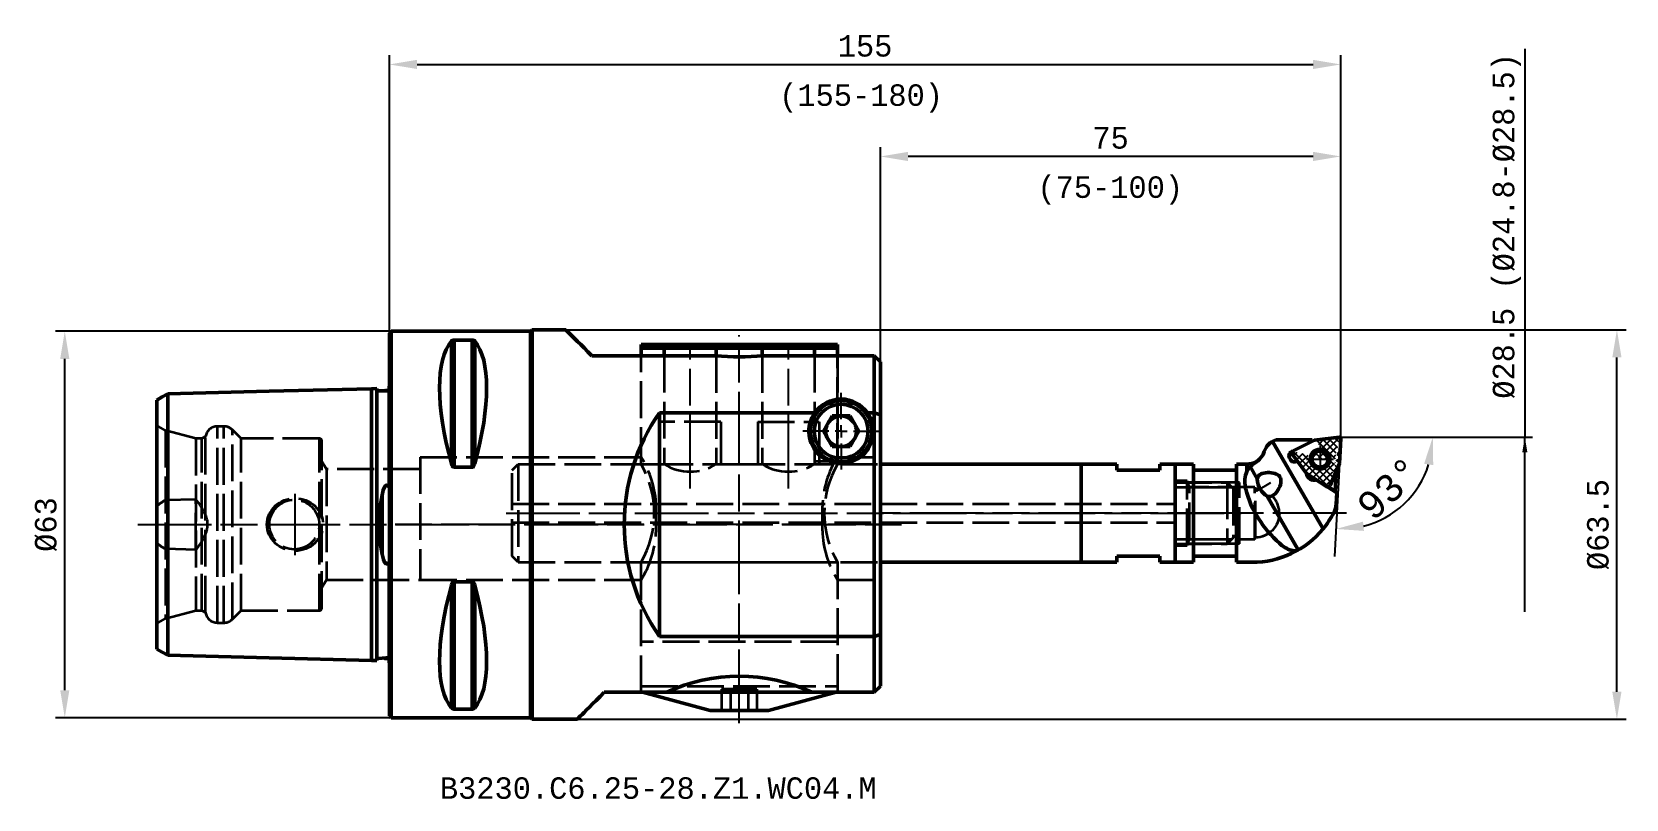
# Model space of a CAD drawing. Header units: millimetres. Extents: x -58 to 201, y -45 to 80.
import ezdxf
from ezdxf.enums import TextEntityAlignment as Align

# ---------------------------------------------------------------- set-up
doc = ezdxf.new("R2010")
doc.units = ezdxf.units.MM
doc.header["$LTSCALE"] = 2
doc.linetypes.add('DASH', pattern=[3.75, 3, -0.75])
doc.linetypes.add('LONGDASH_DASH', pattern=[10.5, 6, -0.75, 3, -0.75])
for name, color, linetype, lineweight in [('1', 4, 'Continuous', 50), ('2', 7, 'Continuous', 25), ('4', 2, 'LONGDASH_DASH', 25), ('7', 5, 'Continuous', 25), ('SK1', 4, 'Continuous', 50), ('SK2', 7, 'Continuous', 25), ('SK3', 1, 'DASH', 35), ('SK4', 2, 'LONGDASH_DASH', 25), ('SK6', 5, 'Continuous', 35)]:
    doc.layers.add(name, color=color, linetype=linetype, lineweight=lineweight)
doc.layers.add('ZEICHNUNG', color=7, linetype='Continuous')
doc.styles.add('MONOSPACE821BT', font='monos.ttf')
doc.styles.add('SIMPLEX', font='simplex.shx')
doc.dimstyles.new('BMG_MONOSPACE', dxfattribs={"dimtxt": 3.5, "dimasz": 4.5, "dimexe": 1.5, "dimexo": 0, "dimgap": 1.2, "dimtad": 1, "dimdec": 3, "dimdsep": 46, "dimtxsty": 'MONOSPACE821BT', "dimcen": 2.5, "dimazin": 2, "dimtfac": 1, "dimtdec": 3, "dimtmove": 0, "dimatfit": 0, "dimfxl": 0, "dimtolj": 1, "dimarcsym": 0})
doc.dimstyles.get("Standard").update_dxf_attribs({"dimtxt": 3.5, "dimasz": 2.5, "dimexe": 1.25, "dimexo": 0, "dimtad": 1, "dimdsep": 46, "dimtxsty": 'SIMPLEX', "dimcen": 0, "dimazin": 2, "dimtfac": 1, "dimtofl": 0, "dimtmove": 0, "dimatfit": 3, "dimfxl": 0, "dimarcsym": 0})

# ---------------------------------------------------------------- blocks, each defined once
blk = doc.blocks.new('*D10')
at = {"layer": '2', "color": 0, "lineweight": -2}
for p, q in [((28.75, 31.75), (201.5, 31.75)), ((200, -27.25), (200, 27.25)), ((30.6, -31.75), (201.5, -31.75))]:
    blk.add_line(p, q, dxfattribs=at)
at = {"layer": '2', "color": 0}
for points in [[(199.25, 27.25), (200.75, 27.25), (200, 31.75)], [(199.25, -27.25), (200.75, -27.25), (200, -31.75)]]:
    blk.add_solid(points, dxfattribs=at)
at = {"layer": 'DEFPOINTS', "color": 0}
for p in [(28.75, 31.75), (200, 31.75), (30.6, -31.75)]:
    blk.add_point(p, dxfattribs=at)
at = {"layer": '2', "color": 0, "insert": (196.94, 0), "char_height": 3.5, "attachment_point": 5, "rotation": 90, "style": 'MONOSPACE821BT'}
blk.add_mtext('\\A1;%%c63.5', dxfattribs=at)
blk = doc.blocks.new('*D11')
at = {"layer": '2', "color": 0, "lineweight": -2}
for p, q in [((0, 31.2), (0, 76.5)), ((155, 14.25), (155, 76.5)), ((4.5, 75), (150.5, 75))]:
    blk.add_line(p, q, dxfattribs=at)
at = {"layer": '2', "color": 0}
for points in [[(4.5, 75.75), (4.5, 74.25), (0, 75)], [(150.5, 75.75), (150.5, 74.25), (155, 75)]]:
    blk.add_solid(points, dxfattribs=at)
at = {"layer": 'DEFPOINTS', "color": 0}
for p in [(155, 75), (0, 31.2), (155, 14.25)]:
    blk.add_point(p, dxfattribs=at)
at = {"layer": '2', "color": 0, "insert": (77.5, 78.01), "char_height": 3.5, "attachment_point": 5, "style": 'MONOSPACE821BT'}
blk.add_mtext('\\A1;155', dxfattribs=at)
blk = doc.blocks.new('*D12')
at = {"layer": '2', "color": 0, "lineweight": -2}
for p, q in [((80, 26.5), (80, 61.5)), ((150.5, 60), (84.5, 60)), ((155, 14.25), (155, 61.5))]:
    blk.add_line(p, q, dxfattribs=at)
at = {"layer": '2', "color": 0}
for points in [[(84.5, 60.75), (84.5, 59.25), (80, 60)], [(150.5, 60.75), (150.5, 59.25), (155, 60)]]:
    blk.add_solid(points, dxfattribs=at)
at = {"layer": 'DEFPOINTS', "color": 0}
for p in [(80, 60), (80, 26.5), (155, 14.25)]:
    blk.add_point(p, dxfattribs=at)
at = {"layer": '2', "color": 0, "insert": (117.5, 63), "char_height": 3.5, "attachment_point": 5, "style": 'MONOSPACE821BT'}
blk.add_mtext('\\A1;75', dxfattribs=at)
blk = doc.blocks.new('*D13')
at = {"layer": '2', "color": 0, "lineweight": -2}
for p, q in [((155.01, 14.25), (174.5, 14.25)), ((154.78, 9.93), (153.99, -5.22))]:
    blk.add_line(p, q, dxfattribs=at)
blk.add_arc((155.01, 14.25), 14.99, 284.2613, 342.7384, dxfattribs=at)
at = {"layer": '2', "color": 0}
for points in [[(168.59, 9.91), (170.07, 9.69), (170, 14.25)], [(158.78, -1.03), (158.63, 0.47), (154.23, -0.72)]]:
    blk.add_solid(points, dxfattribs=at)
at = {"layer": 'DEFPOINTS', "color": 0}
for p in [(154.8, 14.25), (155, 14.25), (155, 14.03), (154.78, 9.93), (162.05, 1.01)]:
    blk.add_point(p, dxfattribs=at)
at = {"layer": '2', "color": 0, "insert": (162.9, 5.93), "char_height": 4.5, "attachment_point": 5, "rotation": 43.4998, "style": 'MONOSPACE821BT'}
blk.add_mtext('\\A1;93°', dxfattribs=at)
blk = doc.blocks.new('SW_CENTERMARKSYMBOL_0')
at = {"layer": 'ZEICHNUNG', "color": 0}
for p, q in [((0, 2), (0, 6.25)), ((-2, 0), (-6.25, 0)), ((0, 0), (-1, 0)), ((0, 0), (0, 1)), ((0, 0), (0, -1)), ((0, 0), (1, 0)), ((2, 0), (6.25, 0)), ((0, -2), (0, -6.25))]:
    blk.add_line(p, q, dxfattribs=at)
blk = doc.blocks.new('*D8')
at = {"layer": 'DEFPOINTS', "color": 0}
for p in [(-52.9, 31.5), (0.3, 31.5), (0.3, -31.5)]:
    blk.add_point(p, dxfattribs=at)
at = {"layer": 'SK2', "color": 0, "lineweight": -2}
for p, q in [((0.3, 31.5), (-54.4, 31.5)), ((-52.9, -27), (-52.9, 27)), ((0.3, -31.5), (-54.4, -31.5))]:
    blk.add_line(p, q, dxfattribs=at)
at = {"layer": 'SK2', "color": 0}
for points in [[(-53.65, 27), (-52.15, 27), (-52.9, 31.5)], [(-53.65, -27), (-52.15, -27), (-52.9, -31.5)]]:
    blk.add_solid(points, dxfattribs=at)
at = {"layer": 'SK2', "color": 0, "insert": (-55.96, 0), "char_height": 3.5, "attachment_point": 5, "rotation": 90, "style": 'MONOSPACE821BT'}
blk.add_mtext('\\A1;%%c63', dxfattribs=at)
blk = doc.blocks.new('*D9')
at = {"layer": '2', "color": 0, "lineweight": -2}
for p, q in [((185, 77.52), (185, 14.25)), ((155, 14.25), (186.25, 14.25)), ((185, -14.25), (185, 14.25)), ((185, 9.25), (185, 11.75))]:
    blk.add_line(p, q, dxfattribs=at)
at = {"layer": '2', "color": 0}
blk.add_solid([(184.58, 11.75), (185.42, 11.75), (185, 14.25)], dxfattribs=at)
at = {"layer": 'DEFPOINTS', "color": 0}
for p in [(155, 14.25), (185, 14.25), (185, -14.25)]:
    blk.add_point(p, dxfattribs=at)
at = {"layer": '2', "color": 0, "insert": (182.08, 48.68), "char_height": 3.5, "attachment_point": 5, "rotation": 90, "style": 'MONOSPACE821BT'}
blk.add_mtext('%%C28.5 (%%C24.8-%%C28.5)', dxfattribs=at)

msp = doc.modelspace()

# ---------------------------------------------------------------- hatches: boundary and pattern name
at = {"layer": '7'}
h = msp.add_hatch(dxfattribs=at)
h.set_pattern_fill('ANSI37', color=256, scale=0.25, style=0)
h.set_pattern_definition([(45, (127.9999, 5.3585), (-0.561266, 0.561266), []), (135, (127.9999, 5.3585), (-0.561266, -0.561266), [])])
edge = h.paths.add_edge_path(flags=16)
edge.add_arc((151.6435, 10.665), 1.6, 0, 360)
edge = h.paths.add_edge_path()
edge.add_line((154.9997, 14.0395), (154.7848, 9.9399))
edge.add_line((150.7009, 13.7482), (154.7756, 14.2485))
edge.add_arc((154.8, 14.05), 0.2, 356.999909, 456.999152)
edge.add_line((153.2739, 6.3803), (154.7848, 9.9399))
edge.add_line((147.2554, 11.9926), (150.7008, 13.7482))
edge.add_arc((147.437, 11.6362), 0.4, 117.000014, 217.000185)
edge.add_line((147.1175, 11.3955), (149.4447, 8.3072))
edge.add_line((149.4447, 8.3071), (152.6878, 6.2011))
edge.add_arc((152.9057, 6.5365), 0.4, 237.000247, 337.000098)

# ---------------------------------------------------------------- linework, layer by layer
at = {"layer": '1'}
for p, q in [((0.3, 31.5), (0, 31.2)), ((0, 31.2), (0, -31.2)), ((23, 31.5), (0.3, 31.5)), ((0.3, -31.5), (0.3, 31.5)), ((23.25, 31.75), (23, 31.5)), ((23, 0), (23, 31.5)), ((28.75, 31.75), (23.25, 31.75)), ((23.25, 0), (23.25, 31.75)), ((10.1057, 9.8694), (10.1057, 29.914)), ((10.5387, 30.0806), (13.4613, 30.0806)), ((10.5387, 30.0806), (10.5387, 9.3492)), ((13.4613, 9.3492), (13.4613, 30.0806)), ((13.8943, 29.914), (13.8943, 9.8694)), ((41, 27.5), (41, 29.35)), ((41, 29.35), (73, 29.35)), ((73, 28.75), (41, 28.75)), ((44.75, 28.75), (44.75, 27.5)), ((53.25, 28.75), (53.25, 27.4926)), ((60.75, 28.75), (60.75, 27.4926)), ((69.25, 28.75), (69.25, 27.5)), ((73, 29.35), (73, 27.5)), ((53.1647, 27.5), (33, 27.5)), ((79, 27.5), (60.8353, 27.5)), ((79, -27.35), (79, 27.5)), ((80, 26.5), (79, 27.5)), ((80, -26.35), (80, 26.5)), ((44, -18.2226), (44, 18.2226)), ((44, 18.2226), (69.3074, 18.2226)), ((77.8926, 18.2226), (79, 18.2226)), ((79, 18.2226), (80, 17.9043)), ((70.7133, 15.2), (72.1566, 17.7)), ((75.0434, 17.7), (72.1566, 17.7)), ((75.0434, 17.7), (76.4868, 15.2)), ((70.7133, 15.2), (72.1566, 12.7)), ((76.4868, 15.2), (75.0434, 12.7)), ((143.8762, 13.5516), (152.1169, -0.7217)), ((144.4043, 13.7962), (150.3414, 13.7962)), ((147.2554, 11.9926), (150.7009, 13.7481)), ((150.3414, 13.7962), (150.3291, 13.5614)), ((150.7009, 13.7481), (154.7756, 14.2485)), ((154.9997, 14.0395), (154.7849, 9.9399)), ((72.1566, 12.7), (75.0434, 12.7)), ((146.7657, 10.6298), (146.6523, 10.8526)), ((147.1175, 11.3955), (149.4447, 8.3072)), ((13.4613, 9.3492), (10.5387, 9.3492)), ((80, 9.85), (118.5, 9.85)), ((112.7, -6.15), (112.7, 9.85)), ((118.5, 9.85), (118.5, 8.85)), ((118.5, 8.85), (125.5, 8.85)), ((125.5, 8.85), (125.5, 9.85)), ((125.5, 9.85), (128, 9.85)), ((131, 9.85), (128, 9.85)), ((128, 9.85), (128, -6.15)), ((128, 9.85), (128, -6.15)), ((131, -6.15), (131, 9.85)), ((138, 8.85), (131, 8.85)), ((139.7063, 9.85), (138, 9.85)), ((138, -6.15), (138, 9.85)), ((139.7, 9.85), (139.7, 8.6517)), ((140.2528, 9.4352), (141.4111, 7.4291)), ((149.4448, 8.3072), (152.6878, 6.2011)), ((153.2739, 6.3803), (154.7848, 9.9399)), ((154.1143, 5.4351), (154.2899, 8.7855)), ((154.3578, 5.1547), (152.9957, 6.0393)), ((154.257, 5.3424), (153.1166, 6.083)), ((154.257, 5.3424), (154.3578, 5.1547)), ((143.0145, 4.6519), (148.0849, -4.1304)), ((154.2606, 3.3001), (154.3578, 5.1547)), ((23, -31.5), (23, 0)), ((23.25, -31.75), (23.25, 0)), ((125.5, -5.15), (118.5, -5.15)), ((118.5, -5.15), (118.5, -6.15)), ((125.5, -6.15), (125.5, -5.15)), ((131, -5.15), (138, -5.15)), ((118.5, -6.15), (80, -6.15)), ((128, -6.15), (125.5, -6.15)), ((128, -6.15), (131, -6.15)), ((138, -6.15), (140.5815, -6.15)), ((10.1057, -29.914), (10.1057, -9.8694)), ((10.5387, -9.3492), (13.4613, -9.3492)), ((10.5387, -9.3492), (10.5387, -30.0806)), ((13.4613, -30.0806), (13.4613, -9.3492)), ((13.8943, -9.8694), (13.8943, -29.914)), ((80, -17.9043), (79, -18.2226)), ((79, -18.2226), (44, -18.2226)), ((79, -27.35), (35, -27.35)), ((41.2304, -27.35), (52.25, -30.3027)), ((61.75, -30.3027), (72.7696, -27.35)), ((79, -27.35), (80, -26.35)), ((13.4613, -30.0806), (10.5387, -30.0806)), ((58.4305, -30.3027), (52.25, -30.3027)), ((61.75, -30.3027), (58.4305, -30.3027)), ((0, -31.2), (0.3, -31.5)), ((0.3, -31.5), (23, -31.5)), ((23, -31.5), (23.25, -31.75)), ((23.25, -31.75), (30.6, -31.75))]:
    msp.add_line(p, q, dxfattribs=at)
at = {"layer": '1', "flags": 128}
for points in [[(33, 27.5), (32.3343, 28.1657), (31.7221, 28.7779), (31.1647, 29.3353), (30.6631, 29.8369), (30.2182, 30.2818), (29.8309, 30.6691), (29.5019, 30.9981), (29.2319, 31.2681), (29.0214, 31.4786), (28.8707, 31.6293), (28.7802, 31.7198), (28.75, 31.75)], [(13.8943, 9.8694), (13.7684, 9.5668), (13.6887, 9.4617), (13.582, 9.3796), (13.5006, 9.3524), (13.4613, 9.3492)], [(10.1057, -9.8694), (10.2316, -9.5668), (10.3113, -9.4617), (10.418, -9.3796), (10.4994, -9.3524), (10.5387, -9.3492)], [(30.6, -31.75), (30.6313, -31.7187), (30.7251, -31.6249), (30.8812, -31.4688), (31.0993, -31.2507), (31.379, -30.971), (31.7197, -30.6303), (32.1208, -30.2292), (32.5815, -29.7685), (33.1008, -29.2492), (33.6778, -28.6722), (34.3113, -28.0387), (35, -27.35)]]:
    msp.add_lwpolyline(points, dxfattribs=at)
at = {"layer": '1'}
for centre, radius in [((73.6, 15.2), 5), ((73.6, 15.2), 4.4), ((151.6435, 10.665), 1.6), ((151.6435, 10.665), 1.3)]:
    msp.add_circle(centre, radius, dxfattribs=at)
for centre, radius, start, end in [((10.5196, 29.4842), 0.5967, 88.170572, 133.926216), ((13.4971, 29.5275), 0.5542, 44.206329, 93.696801), ((57, 71.1179), 43.7862, 264.974944, 275.025056), ((70, 0), 31.75, 144.974595, 215.025405), ((73.6, 15.2), 5.25, 144.849234, 35.150766), ((73.6, 15.1993), 5.2504, 35.157257, 144.842743), ((73.6, 15.2), 2.5, 150, 210), ((73.6, 15.2), 2.5, 90, 150), ((73.6, 15.2), 2.5, 30, 90), ((73.6, 15.2), 2.5, 330, 30), ((73.6, 15.2), 2.5, 210, 270), ((73.6, 15.2), 2.5, 270, 330), ((145.3938, 10.9673), 2.997, 109.279008, 161.675347), ((154.8, 14.05), 0.2, 357.000079, 97.002487), ((138.3402, 13.9218), 4.7308, 302.768903, 320.524522), ((139.6187, 12.8878), 3.0891, 328.650848, 341.537307), ((147.437, 11.6362), 0.4, 117.000051, 217.000225), ((10.717, 9.938), 0.6151, 186.397462, 253.151277), ((144.4268, 6.9667), 5.0504, 164.211407, 193.545137), ((142.4729, 7.2818), 3.0928, 135.873528, 159.976303), ((142.9079, 6.7204), 3.7972, 121.909857, 134.363417), ((142.3195, 7.3576), 0.9113, 137.664386, 175.499856), ((142.5944, 7.0426), 1.3275, 108.057524, 135.605291), ((143.2497, 4.7883), 3.6746, 69.258559, 106.875496), ((144.1698, 7.1817), 1.1106, 23.097396, 69.920652), ((156.4712, 10.2503), 17.5327, 194.758895, 229.173693), ((144.3056, 7.333), 2.8962, 178.098611, 214.354423), ((144.3325, 7.1378), 2.8137, 210.762872, 242.068245), ((142.1616, 7.2831), 3.1015, 302.653123, 351.360413), ((143.7801, 7.1518), 1.486, 346.98651, 18.256118), ((152.9057, 6.5366), 0.4, 237.000294, 337.000167), ((143.4047, 5.4879), 0.9226, 244.979175, 297.803455), ((151.0158, 3.4728), 3.2494, 332.737185, 356.953224), ((140.5677, 8.85), 15, 320.348816, 332.760506), ((140.5677, 8.85), 15, 270.000011, 320.348804), ((148.2262, 0.0802), 4.4656, 223.906345, 253.092291), ((147.4199, -2.5489), 1.7156, 253.319445, 292.80591), ((13.283, -9.9379), 0.6151, 6.397008, 73.15161), ((57, -52.6497), 27.9255, 64.954276, 115.045724), ((57, -52.6497), 27.9255, 64.954278, 115.045722), ((10.5029, -29.5275), 0.5542, 224.206737, 273.696475), ((13.4804, -29.4842), 0.5967, 268.170581, 313.92629)]:
    msp.add_arc(centre, radius, start, end, dxfattribs=at)
at = {"layer": '1', "extrusion": (0, 0, -1)}
for centre, radius, start, end in [((-139.7, 12.85), 3, 211.539932, 270), ((-147.3208, 11.1926), 0.75, 333.04, 77.659203), ((-147.4342, 10.9698), 0.75, 283, 333.04), ((-147.4371, 11.0262), 0.8057, 235.350684, 282.302897), ((-150.6877, 8.5183), 1.3, 283, 353.536031), ((-150.6877, 8.5183), 1.3, 254.064054, 283)]:
    msp.add_arc(centre, radius, start, end, dxfattribs=at)
at = {"layer": '1'}
for centre, major_axis, start_param, end_param in [((26.3472, 0), (-14.7537, 31.0933), 0.15780619, 1.09123959), ((-2.3472, 0), (14.7537, 31.0933), 5.19194572, 6.12537912), ((26.3472, 0), (14.7537, 31.0933), 2.05035307, 2.98378647), ((-2.3472, 0), (-14.7537, 31.0933), 3.29939884, 4.23283224)]:
    msp.add_ellipse(centre, major_axis=major_axis, ratio=0.34199871, start_param=start_param, end_param=end_param, dxfattribs=at)
at = {"layer": '2'}
for p, q in [((154.8, 14.25), (155, 14.25)), ((155, 14.25), (155, 14.05))]:
    msp.add_line(p, q, dxfattribs=at)
at = {"layer": '4'}
for p, q in [((57, -32.3661), (57, 30.8751)), ((49, 5.9), (49, 28.4)), ((65, 5.9), (65, 28.4)), ((149.4435, 10.665), (153.8435, 10.665)), ((151.6435, 12.865), (151.6435, 8.465)), ((141.3141, 5.5122), (143.6116, 6.8591)), ((83.4245, 0), (0, 0)), ((138.7766, 1.85), (80, 1.85)), ((155.9292, 1.85), (128, 1.85))]:
    msp.add_line(p, q, dxfattribs=at)
at = {"layer": 'SK1'}
for p, q in [((-2.0588, 22.165), (-2.9, 22.1439)), ((-2.9, 0), (-2.9, 22.118)), ((0, 22.584), (-0.05, 22.557)), ((-0.05, 7.7435), (-0.05, 22.557)), ((-37.9, -20.2882), (-37.9, 20.2882)), ((-1.2071, -4.8105), (-1.2071, 4.8105)), ((-2.9, -22.118), (-2.9, 0)), ((-0.05, -22.557), (-0.05, -7.7435)), ((-0.05, -22.557), (0, -22.584))]:
    msp.add_line(p, q, dxfattribs=at)
at = {"layer": 'SK1', "flags": 128}
for points in [[(-36.1287, 21.3092), (-37.0062, 20.8041), (-37.9, 20.2882)], [(-36.1287, 21.3092), (-36.1315, 21.1208), (-36.1296, 20.712), (-36.1283, 20.1044), (-36.1284, 19.2909), (-36.1283, 18.2993), (-36.1279, 17.1395), (-36.1279, 15.8193), (-36.1291, 14.3065), (-36.1293, 12.637), (-36.1278, 9.8565), (-36.1281, 8.3064), (-36.1292, 6.6693), (-36.1294, 4.6432), (-36.1256, 2.4659), (-36.1275, 0.6815), (-36.1264, -1.1752), (-36.1269, -3.346), (-36.1297, -5.4754), (-36.1288, -7.0876), (-36.1278, -8.6222), (-36.1278, -10.1152), (-36.1285, -11.525), (-36.1294, -13.3225), (-36.1287, -14.9595), (-36.1278, -16.4711), (-36.1282, -17.8013), (-36.1284, -18.9242), (-36.1283, -19.8534), (-36.1295, -20.5925), (-36.1314, -21.0878), (-36.1296, -21.3092)], [(-2.9, 22.1439), (-19.6156, 21.724), (-36.1287, 21.3092)], [(-0.05, 21.9292), (-0.072, 21.7879), (-0.3159, 21.7494), (-0.8988, 21.8122), (-1.5594, 21.8224), (-1.7367, 21.8206), (-1.922, 21.8309), (-1.9691, 21.8553), (-2.0091, 21.8923), (-2.0376, 21.9382), (-2.0524, 21.9877), (-2.0588, 22.165)], [(-2.0588, 22.165), (-2.0588, 22.0606), (-2.0588, 21.7667), (-2.0588, 21.294), (-2.0588, 20.662), (-2.0588, 19.8638), (-2.0588, 18.9207), (-2.0588, 17.8175), (-2.0588, 16.5767), (-2.0588, 14.9414), (-2.0588, 13.1143), (-2.0588, 11.4449), (-2.0588, 9.6529), (-2.0588, 7.6734), (-2.0588, 5.5668), (-2.0588, 3.5223), (-2.0588, 1.3429), (-2.0588, -0.845), (-2.0588, -3.0854), (-2.0588, -4.4579), (-2.0588, -5.7881), (-2.0588, -8.3741), (-2.0588, -10.2234), (-2.0588, -11.9544), (-2.0588, -13.6078), (-2.0588, -15.1328), (-2.0588, -16.5454), (-2.0588, -17.8185), (-2.0588, -18.9694), (-2.0588, -19.9632), (-2.0588, -20.7573), (-2.0588, -21.3928), (-2.0588, -21.8419), (-2.0588, -22.1068), (-2.0588, -22.165)], [(-0.8355, 21.8054), (-0.8027, 21.8123), (-0.6577, 21.8278), (-0.5916, 21.8321), (-0.5123, 21.8357), (-0.4487, 21.8374), (-0.388, 21.838), (-0.3055, 21.8372), (-0.2335, 21.835), (-0.2167, 21.8363), (-0.1966, 21.8402), (-0.1823, 21.8447), (-0.1688, 21.8503), (-0.1522, 21.8592), (-0.1298, 21.8755), (-0.0894, 21.9225), (-0.05, 22.0751)], [(-0.05, 7.7435), (-0.0527, 6.7961), (-0.0922, 6.4187), (-0.1194, 6.326), (-0.1346, 6.2935), (-0.1557, 6.2642), (-0.1694, 6.2532), (-0.1856, 6.247), (-0.2005, 6.2472), (-0.2181, 6.254), (-0.2435, 6.2756), (-0.3635, 6.3761), (-0.4279, 6.4002), (-0.4985, 6.4035), (-0.5595, 6.3871), (-0.6419, 6.3362), (-0.7632, 6.1986), (-1.019, 5.6178), (-1.2071, 4.8105)], [(-1.2071, -4.8105), (-0.9893, -5.7097), (-0.8053, -6.1322), (-0.662, -6.3187), (-0.596, -6.3686), (-0.5166, -6.4005), (-0.453, -6.4042), (-0.392, -6.3893), (-0.311, -6.3413), (-0.2409, -6.2727), (-0.22, -6.2552), (-0.2027, -6.2477), (-0.1881, -6.2467), (-0.1736, -6.2509), (-0.1581, -6.2619), (-0.1381, -6.2874), (-0.1027, -6.376), (-0.0545, -6.7509), (-0.05, -7.7435)], [(-37.9, -20.2882), (-37.0062, -20.8041), (-36.1296, -21.3092)], [(-36.1296, -21.3092), (-19.6156, -21.724), (-2.9, -22.1439)], [(-2.9, -22.1439), (-2.4769, -22.1545), (-2.0588, -22.165)], [(-2.0588, -22.165), (-2.0562, -22.0611), (-2.054, -21.9992), (-2.0358, -21.9336), (-1.9926, -21.8734), (-1.9297, -21.8321), (-1.7926, -21.8165), (-1.2097, -21.8044), (-0.5491, -21.7436), (-0.1878, -21.6897), (-0.1, -21.7248), (-0.0536, -21.7938), (-0.05, -21.9292)], [(-0.0523, -22.0441), (-0.0526, -22.0242), (-0.0923, -21.9182), (-0.1199, -21.8847), (-0.1345, -21.8717), (-0.1603, -21.8546), (-0.1741, -21.8479), (-0.1898, -21.8421), (-0.2038, -21.8385), (-0.2227, -21.8356), (-0.2934, -21.8369), (-0.3773, -21.838), (-0.4422, -21.8375), (-0.5114, -21.8358), (-0.5709, -21.8332), (-0.6576, -21.8278), (-0.8133, -21.8108), (-0.9239, -21.7781)]]:
    msp.add_lwpolyline(points, dxfattribs=at)
at = {"layer": 'SK1'}
msp.add_arc((23.4822, 0), 25.1535, 168.974626, 191.025374, dxfattribs=at)
at = {"layer": 'SK3'}
for p, q in [((41, 9.85), (41, 27.5)), ((44.75, 27.5), (44.75, 9.85)), ((53.25, 27.4926), (53.25, 9.85)), ((60.75, 27.4926), (60.75, 9.85)), ((69.25, 27.5), (69.25, 9.85)), ((73, 10.5), (73, 27.5)), ((73, 27.5), (73, 9.85)), ((-36.4675, 15.3255), (-38, 16.2102)), ((-26.9627, 16), (-28.0422, 16)), ((-28.0422, -16), (-28.0422, 16)), ((-26.9627, -16), (-26.9627, 16)), ((54, 16.75), (44, 16.75)), ((60, 16.75), (70, 16.75)), ((-31.5675, 14.0125), (-36.4675, 15.3255)), ((-36.4675, 15.3255), (-36.4675, -15.3255)), ((-30.5675, 14.0125), (-31.5675, 14.0125)), ((-31.5675, 14.0125), (-31.5675, -14.0125)), ((-29.9675, 14.3589), (-30.5675, 14.0125)), ((-30.5675, -14.0125), (-30.5675, 14.0125)), ((-29.9675, -14.3589), (-29.9675, 14.3589)), ((-24.1675, 14.0125), (-25.5839, 15.4289)), ((-25.5839, -15.4289), (-25.5839, 15.4289)), ((-11.4, 14.0125), (-24.1675, 14.0125)), ((-24.1675, -14.0125), (-24.1675, 14.0125)), ((-11.4, -14.0125), (-11.4, 14.0125)), ((-11, -13.6125), (-11, 13.6125)), ((5, 11), (41.0078, 11)), ((5, 11), (5, -9)), ((72.9922, 11), (80, 11)), ((-10.2783, 9), (-11, 10.25)), ((5, 9), (-10.2783, 9)), ((-10.2783, 9), (-10.2783, -9)), ((20.0004, 8.85), (21.0004, 9.85)), ((20.0004, -5.15), (20.0004, 8.85)), ((21.0004, 9.85), (80, 9.85)), ((21.0004, 9.85), (21.0004, -6.15)), ((41, 9.85), (44.75, 9.85)), ((53.25, 9.85), (60.75, 9.85)), ((69.25, 10.35), (73, 10.35)), ((130, 7.1), (128, 7.1)), ((128, 6.85), (136.5, 6.85)), ((130.364, 6.1), (130, 7.1)), ((130, -3.4), (130, 7.1)), ((141, 6.1), (130.364, 6.1)), ((130.364, -2.4), (130.364, 6.1)), ((136.5, 6.85), (137.5, 5.85)), ((136.5, 6.85), (136.5, -3.15)), ((137.5, 5.85), (137.5, -2.15)), ((138.5, -3.15), (138.5, 6.85)), ((141, -2.4), (141, 6.1)), ((141, 6.1), (141.0914, 5.8489)), ((141.0914, -2.149), (141.0914, 5.8489)), ((-31.55, 4.1032), (-36.4994, 3.9825)), ((-31.55, -4.1032), (-31.55, 4.1032)), ((20.0002, 3.35), (128, 3.35)), ((43.4446, -1), (43.4446, 3)), ((70.5554, -1), (70.5554, 3)), ((143.2134, 4.3073), (143.835, 4.6718)), ((20.0002, 0.35), (128, 0.35)), ((130, -3.4), (130.364, -2.4)), ((130.364, -2.4), (141, -2.4)), ((137.5, -2.15), (136.5, -3.15)), ((141, -2.4), (141.0914, -2.149)), ((-31.55, -4.1032), (-36.4994, -3.9825)), ((21.0004, -6.15), (20.0004, -5.15)), ((128, -3.15), (136.5, -3.15)), ((128, -3.4), (130, -3.4)), ((21.0004, -6.15), (80, -6.15)), ((41, -27.35), (41, -6.15)), ((41, -6.15), (73, -6.15)), ((73, -6.15), (73, -27.35)), ((-11, -10.25), (-10.2783, -9)), ((-10.2783, -9), (5, -9)), ((5, -9), (41.0078, -9)), ((72.9922, -9), (80, -9)), ((-38, -16.2102), (-36.4675, -15.3255)), ((-36.4675, -15.3255), (-31.5675, -14.0125)), ((-31.5675, -14.0125), (-30.5675, -14.0125)), ((-30.5675, -14.0125), (-29.9675, -14.3589)), ((-25.5839, -15.4289), (-24.1675, -14.0125)), ((-24.1675, -14.0125), (-11.4, -14.0125)), ((-28.0422, -16), (-26.9627, -16)), ((73, -19.1), (41, -19.1)), ((41, -26.35), (73, -26.35)), ((59.8868, -26.8477), (54.1132, -26.8477)), ((54.1132, -26.8477), (54.1132, -30.3477)), ((55.5566, -26.8477), (55.5566, -30.3477)), ((58.4434, -26.8477), (58.4434, -30.3477)), ((59.8868, -26.8477), (59.8868, -30.3477))]:
    msp.add_line(p, q, dxfattribs=at)
for centre, radius, start, end in [((-28.0422, 14.05), 1.95, 90, 170.885064), ((-26.9627, 14.05), 1.95, 45, 90), ((-11.4, 13.6125), 0.4, 0, 90), ((27.8484, 2.6206), 15.6008, 1.393431, 32.487306), ((86.1516, 2.6206), 15.6008, 147.512694, 178.606569), ((27.1436, 1.85), 16, 329.999998, 29.999984), ((49, 16.6277), 8, 237.910072, 302.089934), ((65, 16.6277), 8, 237.910066, 302.089928), ((86.8564, 1.85), 16, 150.000016, 210.000002), ((141.0119, 1.4635), 4.3303, 77.966433, 88.947971), ((-32.0807, -3.8325), 8.9777, 119.484292, 131.248641), ((-39.0947, -2.3535), 9.9303, 20.743339, 40.557046), ((141, 1.85), 4, 360, 44.865752), ((-33.2767, 0.0022), 3.6579, 342.937254, 18.512863), ((-38.7316, 2.1224), 9.5044, 319.078193, 340.366019), ((27.8484, -0.6206), 15.6008, 327.512694, 358.606569), ((86.1516, -0.6206), 15.6008, 181.393431, 212.487306), ((-32.0807, 3.8325), 8.9777, 228.751359, 240.515708), ((-28.0422, -14.05), 1.95, 189.114936, 270), ((-26.9627, -14.05), 1.95, 270, 315), ((-11.4, -13.6125), 0.4, 270, 0)]:
    msp.add_arc(centre, radius, start, end, dxfattribs=at)
at = {"layer": 'SK3', "extrusion": (0, 0, -1)}
msp.add_arc((-141, 1.85), 4, 180, 268.691072, dxfattribs=at)
at = {"layer": 'SK3'}
for centre, major_axis, ratio in [((-15.3852, 0), (-4.5685, 0), 0.93821574), ((-15.5, 0), (-4.05, 0), 1)]:
    msp.add_ellipse(centre, major_axis=major_axis, ratio=ratio, dxfattribs=at)
at = {"layer": 'SK4'}
for p, q in [((57, -32.3661), (57, 30.8751)), ((49, 5.9), (49, 28.4)), ((65, 5.9), (65, 28.4)), ((149.4435, 10.665), (153.8435, 10.665)), ((151.6435, 12.865), (151.6435, 8.465)), ((141.3141, 5.5122), (143.6116, 6.8591)), ((-15.3852, -5), (-15.3852, 5)), ((-41.0048, 0), (83.4245, 0)), ((19.0002, 1.85), (138.7766, 1.85)), ((155.9292, 1.85), (127, 1.85))]:
    msp.add_line(p, q, dxfattribs=at)
at = {"layer": 'SK6'}
for p, q in [((44, 16.75), (44, 9.85)), ((54, 16.75), (54, 9.85)), ((60, 16.75), (60, 9.85)), ((70, 16.75), (70, 9.85)), ((128, 6.1), (137.25, 6.1)), ((138.5, 6.85), (130.091, 6.85)), ((128, -2.4), (137.25, -2.4)), ((138.5, -3.15), (130.091, -3.15))]:
    msp.add_line(p, q, dxfattribs=at)

# ---------------------------------------------------------------- block references
at = {"layer": 'SK4', "rotation": 90}
msp.add_blockref('SW_CENTERMARKSYMBOL_0', (73.6, 15.2), dxfattribs=at)

# ---------------------------------------------------------------- texts
at = {"layer": '2', "style": 'MONOSPACE821BT'}
for s, p in [('(155-180)', (63.5068, 70.0006)), ('(75-100)', (105.5869, 55.0006))]:
    msp.add_text(s, height=3.5, dxfattribs=at).set_placement(p, align=Align.MIDDLE_LEFT)
at = {"layer": 'SK6', "insert": (8.2243, -41.2068), "char_height": 3.5, "width": 80.816012, "attachment_point": 1, "style": 'MONOSPACE821BT'}
msp.add_mtext('B3230.C6.25-28.Z1.WC04.M', dxfattribs=at)

# ---------------------------------------------------------------- dimensions: what is measured, and where the dimension line sits
at = {"layer": '2'}
for base, p1, p2, picture, middle in [((155, 75), (0, 31.2), (155, 14.25), '*D11', (77.5, 75)), ((80, 60), (155, 14.25), (80, 26.5), '*D12', (117.5, 60))]:
    dim = msp.add_linear_dim(base=base, p1=p1, p2=p2, dimstyle='BMG_MONOSPACE', dxfattribs=at)
    dim.commit()
    dim.dimension.update_dxf_attribs({"geometry": picture, "text_midpoint": middle, "dimtype": 160})
dim = msp.add_linear_dim(base=(184.9998, 14.25), p1=(184.9998, -14.25), p2=(155, 14.25), angle=270, text='%%C<> (%%C24.8-%%C28.5)', dimstyle='Standard', override={"dimtxsty": 'MONOSPACE821BT', "dimsah": 1, "dimse1": 1, "dimsd1": 1, "dimtmove": 1}, dxfattribs=at)
dim.commit()
dim.dimension.update_dxf_attribs({"geometry": '*D9', "text_midpoint": (184.9998, 48.6766), "dimtype": 160})
dim = msp.add_linear_dim(base=(199.9998, 31.75), p1=(30.6, -31.75), p2=(28.75, 31.75), angle=90, text='%%c<>', dimstyle='BMG_MONOSPACE', dxfattribs=at)
dim.commit()
dim.dimension.update_dxf_attribs({"geometry": '*D10', "text_midpoint": (199.9998, 0), "dimtype": 160})
dim = msp.add_angular_dim_2l(base=(162.0501, 1.0117), line1=((154.9998, 14.031), (154.7849, 9.9314)), line2=((155, 14.25), (154.8, 14.25)), dimstyle='BMG_MONOSPACE', override={"dimtxt": 4.5, "dimexe": 4.5, "dimdec": 1}, dxfattribs=at)
dim.commit()
dim.dimension.update_dxf_attribs({"geometry": '*D13', "text_midpoint": (162.9027, 5.9341)})
at = {"layer": 'SK2'}
dim = msp.add_linear_dim(base=(-52.9, 31.5), p1=(0.3, -31.5), p2=(0.3, 31.5), angle=90, text='%%c<>', dimstyle='BMG_MONOSPACE', dxfattribs=at)
dim.commit()
dim.dimension.update_dxf_attribs({"geometry": '*D8', "text_midpoint": (-52.9, 0), "dimtype": 160})

doc.saveas('drawing.dxf')
